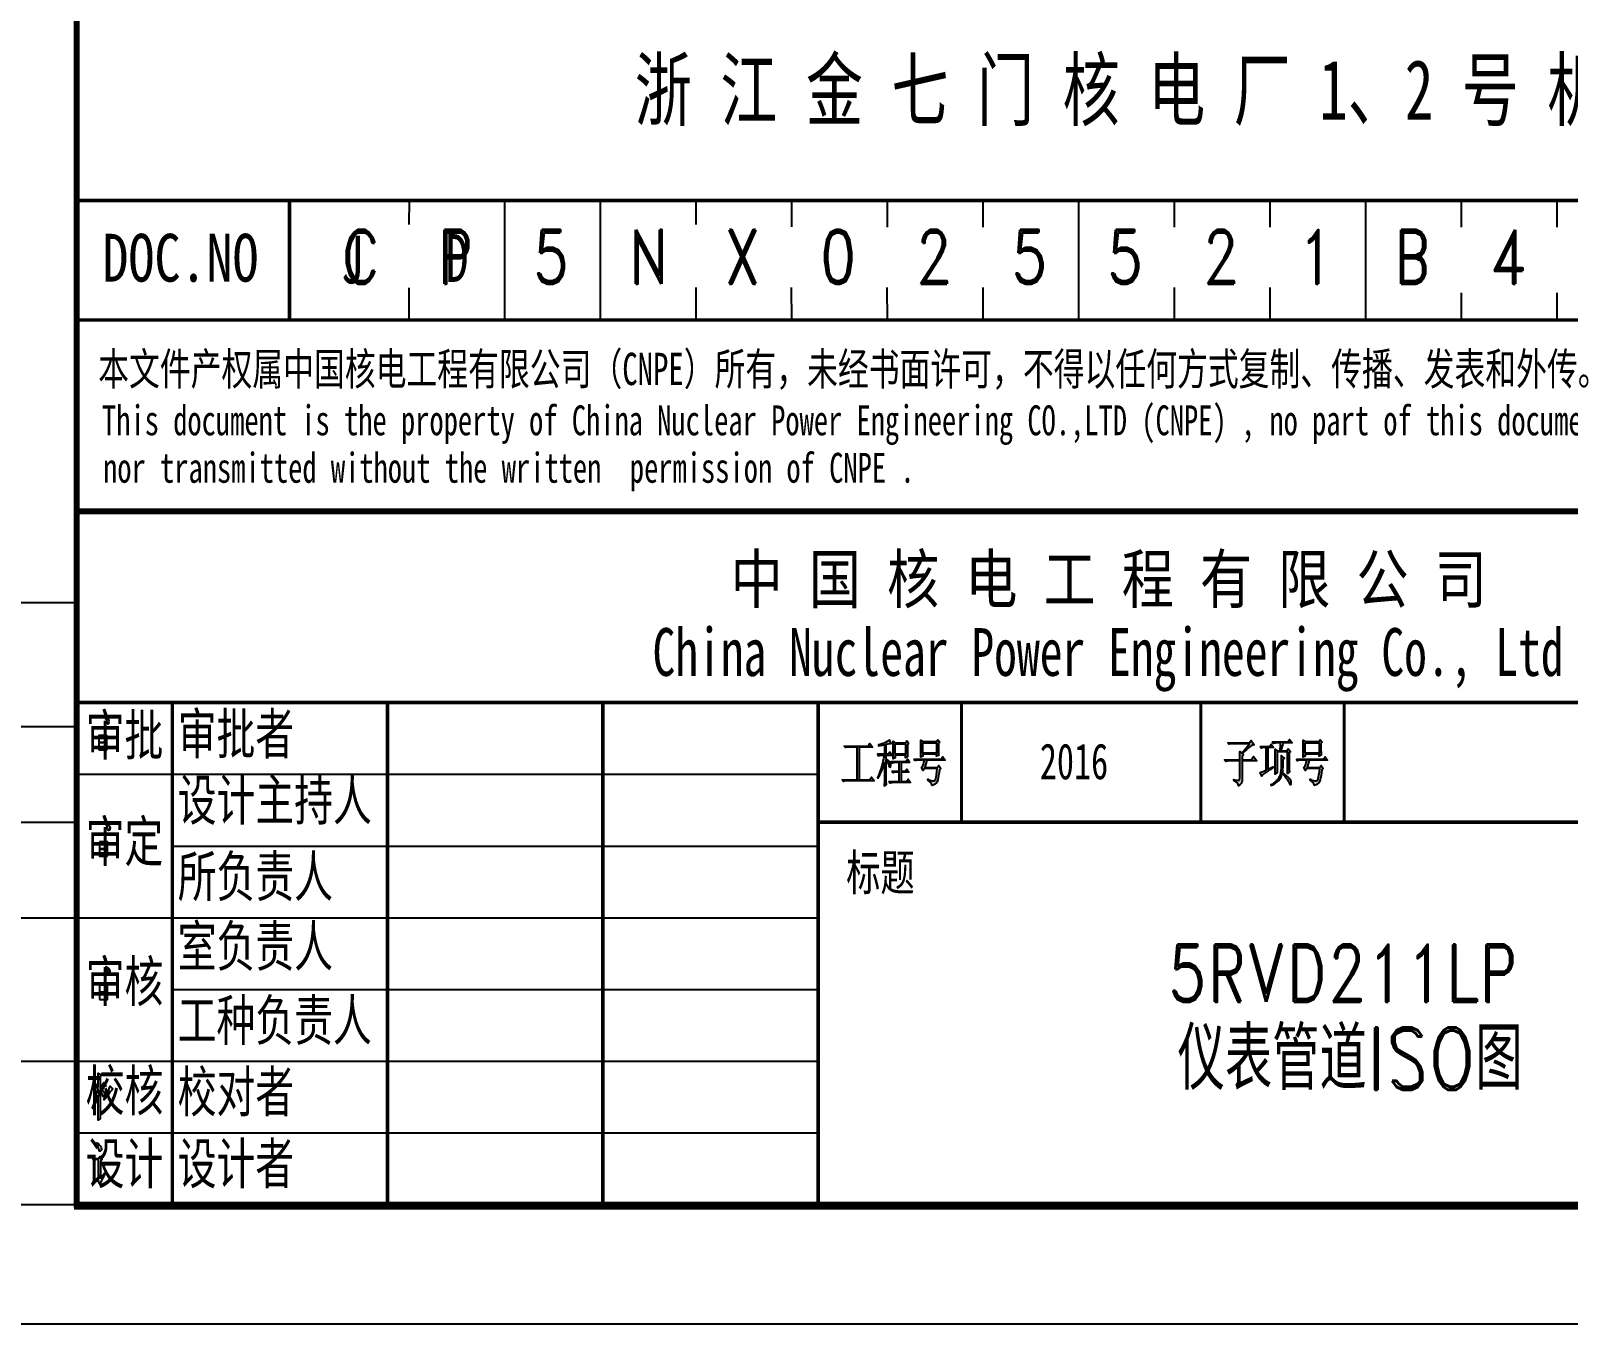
# Model space of a CAD drawing. Header units: inches. Extents: x 0 to 594, y 0 to 840.
# Drawn here: x 400.4 to 529, y 0.1 to 108.3 of the extents above; entities that cross this region are included whole.
import ezdxf

# ---------------------------------------------------------------- set-up
doc = ezdxf.new("R2010")
doc.units = ezdxf.units.IN
doc.header["$MEASUREMENT"] = 0
for name, color, linetype in [('1', 7, 'Continuous'), ('BORDER', 7, 'Continuous'), ('GT_1', 7, 'Continuous'), ('TK03', 7, 'Continuous'), ('图框', 4, 'Continuous')]:
    doc.layers.add(name, color=color, linetype=linetype)
doc.styles.add('CHINESE-3', font='romand.shx', dxfattribs={"width": 0.8, "bigfont": 'ochinese.shx'})
doc.styles.add('ROMAND', font='romand__.ttf', dxfattribs={"width": 0.7, "bigfont": 'OCHINESE.shx'})
doc.styles.add('宋体', font='', dxfattribs={"width": 0.7})
doc.styles.get('宋体').set_extended_font_data('SimSun')

# ---------------------------------------------------------------- blocks, each defined once
blk = doc.blocks.new('图签')
at = {"layer": '1'}
h = blk.add_hatch(color=7, dxfattribs=at)
h.paths.add_polyline_path([(-114.56, 38.27), (-113.46, 38.27), (-113.67, 38.57), (-113.82, 38.36), (-115.81, 38.36), (-115.72, 38.23), (-115.6, 38.27), (-115.49, 38.27), (-114.73, 38.27), (-114.73, 35.54), (-115.98, 35.54), (-115.88, 35.41), (-115.77, 35.45), (-115.65, 35.46), (-113.31, 35.46), (-113.53, 35.77), (-113.69, 35.54), (-114.56, 35.54)])
h.paths.add_polyline_path([(-112.3, 36.78), (-112.31, 37.06), (-112.31, 37.19), (-112.21, 37.06), (-112.14, 36.91), (-112.09, 36.77), (-112.07, 36.72), (-112.01, 36.59), (-111.94, 36.63), (-111.93, 36.66), (-111.91, 36.81), (-111.95, 36.97), (-111.96, 36.97), (-112.03, 37.06), (-112.14, 37.15), (-112.27, 37.24), (-112.31, 37.26), (-112.31, 37.59), (-111.82, 37.59), (-112, 37.86), (-112.13, 37.68), (-112.31, 37.68), (-112.31, 38.51), (-112.14, 38.55), (-112.01, 38.58), (-111.91, 38.59), (-111.89, 38.59), (-112.04, 38.89), (-112.11, 38.82), (-112.21, 38.75), (-112.35, 38.67), (-112.42, 38.64), (-112.56, 38.58), (-112.68, 38.54), (-112.8, 38.5), (-112.91, 38.47), (-112.95, 38.46), (-112.95, 38.39), (-112.79, 38.42), (-112.65, 38.44), (-112.54, 38.46), (-112.46, 38.47), (-112.46, 37.68), (-113.04, 37.68), (-112.95, 37.54), (-112.84, 37.59), (-112.49, 37.59), (-112.51, 37.44), (-112.54, 37.28), (-112.58, 37.11), (-112.62, 36.93), (-112.67, 36.74), (-112.71, 36.59), (-112.76, 36.43), (-112.81, 36.28), (-112.87, 36.12), (-112.93, 35.96), (-113, 35.8), (-113.03, 35.74), (-113.01, 35.69), (-112.85, 35.95), (-112.78, 36.08), (-112.72, 36.23), (-112.65, 36.38), (-112.59, 36.54), (-112.54, 36.7), (-112.48, 36.88), (-112.46, 36.97), (-112.46, 36.74), (-112.46, 35.58), (-112.46, 35.42), (-112.46, 35.28), (-112.47, 35.15), (-112.47, 35.04), (-112.29, 35.16), (-112.29, 35.22), (-112.3, 35.31), (-112.3, 35.54), (-112.3, 35.69)])
h.paths.add_polyline_path([(-110.53, 38.46), (-110.43, 38.56), (-110.59, 38.79), (-110.7, 38.64), (-111.55, 38.64), (-111.73, 38.79), (-111.72, 38.62), (-111.72, 38.62), (-111.72, 38.44), (-111.71, 38.26), (-111.71, 37.88), (-111.72, 37.7), (-111.72, 37.53), (-111.72, 37.35), (-111.72, 37.29), (-111.56, 37.39), (-111.56, 37.59), (-110.69, 37.59), (-110.69, 37.37), (-110.52, 37.46), (-110.52, 37.56), (-110.53, 37.69), (-110.53, 37.86), (-110.53, 38.06)])
h.paths.add_polyline_path([(-111.56, 38.56), (-110.69, 38.56), (-110.69, 37.68), (-111.56, 37.68)], flags=16)
h.paths.add_polyline_path([(-111.06, 36.99), (-110.35, 36.99), (-110.53, 37.26), (-110.66, 37.07), (-111.88, 37.07), (-111.78, 36.94), (-111.68, 36.99), (-111.21, 36.99), (-111.21, 36.26), (-111.81, 36.26), (-111.71, 36.13), (-111.61, 36.17), (-111.21, 36.17), (-111.21, 35.39), (-112.05, 35.39), (-111.96, 35.26), (-111.84, 35.3), (-111.72, 35.31), (-110.26, 35.31), (-110.46, 35.59), (-110.61, 35.39), (-111.06, 35.39), (-111.06, 36.17), (-110.41, 36.17), (-110.59, 36.44), (-110.72, 36.26), (-111.06, 36.26)])
h.paths.add_polyline_path([(-107.92, 38.01), (-107.92, 38.57), (-107.83, 38.69), (-107.99, 38.89), (-108.1, 38.73), (-109.25, 38.73), (-109.42, 38.86), (-109.42, 38.69), (-109.42, 38.51), (-109.42, 38.33), (-109.42, 37.97), (-109.42, 37.79), (-109.42, 37.62), (-109.42, 37.45), (-109.42, 37.44), (-109.25, 37.53), (-109.25, 37.69), (-108.09, 37.69), (-108.09, 37.51), (-107.91, 37.61), (-107.92, 37.71), (-107.92, 37.84)])
h.paths.add_polyline_path([(-109.25, 38.64), (-108.09, 38.64), (-108.09, 37.78), (-109.25, 37.78)], flags=16)
h.paths.add_polyline_path([(-108.91, 37.17), (-107.36, 37.17), (-107.57, 37.47), (-107.73, 37.26), (-109.97, 37.26), (-109.88, 37.13), (-109.78, 37.17), (-109.11, 37.17), (-109.15, 36.98), (-109.19, 36.82), (-109.21, 36.78), (-109.28, 36.63), (-109.34, 36.56), (-109.21, 36.33), (-109.1, 36.48), (-108.03, 36.48), (-108.06, 36.2), (-108.09, 35.96), (-108.12, 35.78), (-108.16, 35.63), (-108.2, 35.54), (-108.24, 35.48), (-108.32, 35.45), (-108.42, 35.45), (-108.54, 35.48), (-108.69, 35.52), (-108.82, 35.58), (-108.83, 35.51), (-108.69, 35.41), (-108.58, 35.31), (-108.51, 35.2), (-108.48, 35.08), (-108.47, 35.06), (-108.33, 35.12), (-108.22, 35.17), (-108.2, 35.19), (-108.11, 35.28), (-108.04, 35.38), (-108.01, 35.44), (-107.98, 35.55), (-107.95, 35.7), (-107.92, 35.89), (-107.88, 36.13), (-107.85, 36.38), (-107.74, 36.49), (-107.91, 36.74), (-108.04, 36.56), (-109.08, 36.56)])
h = blk.add_hatch(color=7, dxfattribs=at)
h.paths.add_polyline_path([(-82.55, 35.49), (-82.55, 37.13), (-81.32, 37.13), (-81.59, 37.49), (-81.78, 37.21), (-82.55, 37.21), (-82.55, 37.53), (-82.42, 37.62), (-82.52, 37.72), (-82.4, 37.85), (-82.28, 37.96), (-82.18, 38.06), (-82.08, 38.15), (-81.98, 38.23), (-81.9, 38.31), (-81.75, 38.41), (-81.63, 38.45), (-81.54, 38.46), (-81.78, 38.84), (-81.94, 38.64), (-83.74, 38.64), (-83.64, 38.51), (-83.53, 38.54), (-83.41, 38.56), (-81.93, 38.56), (-82.57, 37.78), (-82.73, 37.92), (-82.72, 37.4), (-82.72, 37.21), (-84.01, 37.21), (-83.91, 37.07), (-83.79, 37.11), (-83.68, 37.13), (-82.72, 37.13), (-82.72, 35.71), (-82.75, 35.53), (-82.82, 35.49), (-82.9, 35.5), (-83.01, 35.51), (-83.16, 35.54), (-83.23, 35.56), (-83.23, 35.48), (-83.09, 35.4), (-82.97, 35.31), (-82.9, 35.2), (-82.85, 35.09), (-82.85, 35.04), (-82.72, 35.12), (-82.63, 35.22), (-82.57, 35.34)])
h.paths.add_polyline_path([(-79.62, 37.88), (-78.76, 37.88), (-78.76, 36.07), (-78.59, 36.21), (-78.6, 36.39), (-78.61, 36.74), (-78.61, 37.81), (-78.5, 37.91), (-78.69, 38.12), (-78.79, 37.96), (-79.32, 37.96), (-79.25, 38.17), (-79.2, 38.36), (-79.15, 38.5), (-79.11, 38.62), (-79.11, 38.63), (-78.36, 38.63), (-78.57, 38.91), (-78.72, 38.71), (-80.01, 38.71), (-79.91, 38.57), (-79.79, 38.61), (-79.68, 38.63), (-79.32, 38.63), (-79.33, 38.5), (-79.34, 38.34), (-79.37, 38.14), (-79.39, 37.96), (-79.61, 37.96), (-79.78, 38.09), (-79.78, 37.92), (-79.78, 37.75), (-79.78, 37.4), (-79.77, 37.21), (-79.77, 36.83), (-79.78, 36.63), (-79.78, 36.45), (-79.78, 36.28), (-79.78, 36.12), (-79.78, 36.01), (-79.62, 36.16)])
h.paths.add_polyline_path([(-80.17, 36.41), (-80, 36.52), (-79.95, 36.56), (-79.97, 36.62), (-80.39, 36.42), (-80.39, 38.24), (-79.92, 38.24), (-80.11, 38.51), (-80.25, 38.33), (-81.01, 38.33), (-80.91, 38.19), (-80.8, 38.23), (-80.68, 38.24), (-80.54, 38.24), (-80.54, 36.36), (-80.72, 36.27), (-80.86, 36.21), (-80.97, 36.17), (-81.03, 36.14), (-81.04, 36.14), (-80.9, 35.83), (-80.84, 35.93), (-80.76, 36.01), (-80.72, 36.04), (-80.65, 36.09), (-80.57, 36.15), (-80.46, 36.23), (-80.33, 36.31)])
h.paths.add_polyline_path([(-79.19, 36.03), (-79.17, 36.13), (-79.15, 36.26), (-79.13, 36.42), (-79.12, 36.6), (-79.12, 36.79), (-79.11, 37.01), (-79.11, 37.24), (-79, 37.36), (-79.27, 37.58), (-79.27, 37.39), (-79.27, 37.03), (-79.28, 36.68), (-79.28, 36.51), (-79.3, 36.31), (-79.33, 36.13), (-79.37, 35.96), (-79.42, 35.82), (-79.47, 35.72), (-79.53, 35.63), (-79.6, 35.54), (-79.69, 35.45), (-79.8, 35.35), (-79.92, 35.26), (-80.06, 35.16), (-80.15, 35.11), (-80.11, 35.06), (-79.96, 35.13), (-79.84, 35.21), (-79.72, 35.29), (-79.62, 35.36), (-79.53, 35.43), (-79.48, 35.48), (-79.39, 35.59), (-79.31, 35.71), (-79.24, 35.86)])
h.paths.add_polyline_path([(-78.72, 35.78), (-78.84, 35.88), (-78.99, 36), (-79.1, 36.09), (-79.12, 36.04), (-79.01, 35.89), (-78.91, 35.77), (-78.83, 35.66), (-78.77, 35.58), (-78.68, 35.44), (-78.61, 35.3), (-78.56, 35.21), (-78.49, 35.11), (-78.43, 35.21), (-78.43, 35.38), (-78.48, 35.52), (-78.5, 35.56), (-78.55, 35.62), (-78.62, 35.69)])
h.paths.add_polyline_path([(-75.95, 38.01), (-75.95, 38.57), (-75.86, 38.69), (-76.02, 38.89), (-76.12, 38.73), (-77.28, 38.73), (-77.45, 38.86), (-77.45, 38.69), (-77.44, 38.51), (-77.44, 37.79), (-77.45, 37.62), (-77.45, 37.45), (-77.45, 37.44), (-77.28, 37.53), (-77.28, 37.69), (-76.11, 37.69), (-76.11, 37.51), (-75.94, 37.61), (-75.94, 37.71), (-75.94, 37.84)])
h.paths.add_polyline_path([(-77.28, 38.64), (-76.11, 38.64), (-76.11, 37.78), (-77.28, 37.78)], flags=16)
h.paths.add_polyline_path([(-76.94, 37.17), (-75.39, 37.17), (-75.6, 37.47), (-75.75, 37.26), (-78, 37.26), (-77.91, 37.13), (-77.8, 37.17), (-77.14, 37.17), (-77.18, 36.98), (-77.21, 36.82), (-77.23, 36.78), (-77.31, 36.63), (-77.37, 36.56), (-77.23, 36.33), (-77.12, 36.48), (-76.05, 36.48), (-76.08, 36.2), (-76.12, 35.96), (-76.15, 35.78), (-76.19, 35.63), (-76.23, 35.54), (-76.27, 35.48), (-76.27, 35.48), (-76.35, 35.45), (-76.45, 35.45), (-76.56, 35.48), (-76.72, 35.52), (-76.84, 35.58), (-76.86, 35.51), (-76.72, 35.41), (-76.61, 35.31), (-76.54, 35.2), (-76.5, 35.08), (-76.5, 35.06), (-76.36, 35.12), (-76.25, 35.17), (-76.23, 35.19), (-76.13, 35.28), (-76.07, 35.38), (-76.04, 35.44), (-76.01, 35.55), (-75.98, 35.7), (-75.94, 35.89), (-75.91, 36.13), (-75.88, 36.38), (-75.76, 36.49), (-75.94, 36.74), (-76.07, 36.56), (-77.1, 36.56)])
at = {"linetype": 'Continuous'}
blk.add_line((-162.2, 84), (-162.2, 74), dxfattribs=at)
at = {"layer": '1'}
for p, q in [((-180, 59.93), (-180, 131.76)), ((-144.2, 74), (-144.2, 84)), ((-136.2, 74), (-136.2, 84)), ((-128.2, 82), (-128.2, 84)), ((-120.2, 81.79), (-120.2, 84)), ((-112.2, 81.76), (-112.2, 84)), ((-104.2, 81.76), (-104.2, 84)), ((-96.2, 74), (-96.2, 84)), ((-88.2, 81.76), (-88.2, 84)), ((-80.2, 81.76), (-80.2, 84)), ((-72.2, 74), (-72.2, 84)), ((-64.2, 81.76), (-64.2, 84)), ((-56.2, 81.76), (-56.2, 84)), ((-152.2, 83), (-152.2, 83)), ((-152.2, 74), (-152.2, 76.68)), ((-128.2, 74), (-128.2, 76.72)), ((-120.2, 74), (-120.21, 76.72)), ((-112.2, 74), (-112.21, 76.72)), ((-104.2, 74), (-104.2, 76.72)), ((-88.2, 74), (-88.2, 76.72)), ((-80.2, 74), (-80.2, 76.72)), ((-64.2, 74), (-64.2, 76.27)), ((-56.2, 74), (-56.2, 76.27)), ((-0.2, 74), (-180.2, 74)), ((0, 0), (-180, 0)), ((-0.2, -0.35), (-180.2, -0.35))]:
    blk.add_line(p, q, dxfattribs=at)
at = {"layer": '1', "color": 7}
for p, q in [((-180, 36), (-118, 36)), ((-172, 30), (-118, 30)), ((-180, 24), (-118, 24)), ((-172, 18), (-118, 18)), ((-180, 12), (-118, 12)), ((-180, 6), (-118, 6)), ((0, 0), (-180, 0)), ((-0.2, -0.35), (-180.2, -0.35))]:
    blk.add_line(p, q, dxfattribs=at)
at = {"layer": '1', "color": 7, "const_width": 0.5}
for points in [[(-180, 0), (0, 0), (0, 131.76), (-180, 131.76)], [(-180, 58), (0, 58), (0, 0), (-180, 0)]]:
    blk.add_lwpolyline(points, close=True, dxfattribs=at)
at = {"layer": '1', "color": 7}
for points, const_width in [([(-180.2, 84), (-0.2, 84)], 0.3), ([(-162.2, 84), (-162.2, 74)], 0.3), ([(-180.2, 74), (-0.2, 74)], 0.3), ([(-180, 74), (0, 74)], 0.3), ([(-180, 42), (0, 42)], 0.3), ([(-172, 42), (-172, 0)], 0.3), ([(-154, 42), (-154, 0)], 0.3), ([(-136, 42), (-136, 0)], 0.3), ([(-118, 42), (-118, 0)], 0.3), ([(-106, 42), (-106, 32)], 0.25), ([(-86, 42), (-86, 32)], 0.25), ([(-74, 42), (-74, 32)], 0.25), ([(-118, 32), (0, 32)], 0.3)]:
    blk.add_lwpolyline(points, dxfattribs=dict(at, const_width=const_width))
for points in [[(-115.65, 35.46), (-115.77, 35.45), (-115.88, 35.41), (-115.98, 35.54), (-114.73, 35.54), (-114.73, 38.27), (-115.49, 38.27), (-115.6, 38.27), (-115.72, 38.23), (-115.81, 38.36), (-113.82, 38.36), (-113.67, 38.57), (-113.46, 38.27), (-114.56, 38.27), (-114.56, 35.54), (-113.69, 35.54), (-113.53, 35.77), (-113.31, 35.46)], [(-112.09, 36.77), (-112.07, 36.72), (-112.01, 36.59), (-111.94, 36.63), (-111.93, 36.66), (-111.91, 36.81), (-111.95, 36.97), (-111.96, 36.97), (-112.03, 37.06), (-112.14, 37.15), (-112.27, 37.24), (-112.31, 37.26), (-112.31, 37.59), (-111.82, 37.59), (-112, 37.86), (-112.13, 37.68), (-112.31, 37.68), (-112.31, 38.51), (-112.14, 38.55), (-112.01, 38.58), (-111.91, 38.59), (-111.89, 38.59), (-112.04, 38.89), (-112.11, 38.82), (-112.21, 38.75), (-112.35, 38.67), (-112.42, 38.64), (-112.56, 38.58), (-112.68, 38.54), (-112.8, 38.5), (-112.91, 38.47), (-112.95, 38.46), (-112.95, 38.39), (-112.79, 38.42), (-112.65, 38.44), (-112.54, 38.46), (-112.46, 38.47), (-112.46, 37.68), (-113.04, 37.68), (-112.95, 37.54), (-112.84, 37.59), (-112.49, 37.59), (-112.51, 37.44), (-112.54, 37.28), (-112.58, 37.11), (-112.62, 36.93), (-112.67, 36.74), (-112.71, 36.59), (-112.76, 36.43), (-112.81, 36.28), (-112.87, 36.12), (-112.93, 35.96), (-113, 35.8), (-113.03, 35.74), (-113.01, 35.69), (-112.85, 35.95), (-112.78, 36.08), (-112.72, 36.23), (-112.65, 36.38), (-112.59, 36.54), (-112.54, 36.7), (-112.48, 36.88), (-112.46, 36.97), (-112.46, 36.74), (-112.46, 35.58), (-112.46, 35.42), (-112.46, 35.28), (-112.47, 35.15), (-112.47, 35.04), (-112.29, 35.16), (-112.29, 35.22), (-112.3, 35.31), (-112.3, 35.54), (-112.3, 35.69), (-112.3, 36.78), (-112.31, 37.06), (-112.31, 37.19), (-112.21, 37.06), (-112.14, 36.91)], [(-109.25, 38.73), (-108.1, 38.73), (-107.99, 38.89), (-107.83, 38.69), (-107.92, 38.57), (-107.92, 38.01), (-107.92, 37.84), (-107.92, 37.71), (-107.91, 37.61), (-108.09, 37.51), (-108.09, 37.69), (-109.25, 37.69), (-109.25, 37.53), (-109.42, 37.44), (-109.42, 37.45), (-109.42, 37.62), (-109.42, 37.79), (-109.42, 37.97), (-109.42, 38.33), (-109.42, 38.51), (-109.42, 38.69), (-109.42, 38.86)], [(-109.25, 37.78), (-109.25, 38.64), (-108.09, 38.64), (-108.09, 37.78)], [(-81.9, 38.31), (-81.98, 38.23), (-82.08, 38.15), (-82.18, 38.06), (-82.28, 37.96), (-82.4, 37.85), (-82.52, 37.72), (-82.42, 37.62), (-82.55, 37.53), (-82.55, 37.21), (-81.78, 37.21), (-81.59, 37.49), (-81.32, 37.13), (-82.55, 37.13), (-82.55, 35.49), (-82.57, 35.34), (-82.63, 35.22), (-82.72, 35.12), (-82.85, 35.04), (-82.85, 35.09), (-82.9, 35.2), (-82.97, 35.31), (-83.09, 35.4), (-83.23, 35.48), (-83.23, 35.56), (-83.16, 35.54), (-83.01, 35.51), (-82.9, 35.5), (-82.82, 35.49), (-82.75, 35.53), (-82.72, 35.71), (-82.72, 37.13), (-83.68, 37.13), (-83.79, 37.11), (-83.91, 37.07), (-84.01, 37.21), (-82.72, 37.21), (-82.72, 37.4), (-82.73, 37.92), (-82.57, 37.78), (-81.93, 38.56), (-83.41, 38.56), (-83.53, 38.54), (-83.64, 38.51), (-83.74, 38.64), (-81.94, 38.64), (-81.78, 38.84), (-81.54, 38.46), (-81.63, 38.45), (-81.75, 38.41)], [(-79.78, 36.28), (-79.78, 36.45), (-79.78, 36.63), (-79.77, 36.83), (-79.77, 37.21), (-79.78, 37.4), (-79.78, 37.75), (-79.78, 37.92), (-79.78, 38.09), (-79.61, 37.96), (-79.39, 37.96), (-79.37, 38.14), (-79.34, 38.34), (-79.33, 38.5), (-79.32, 38.63), (-79.68, 38.63), (-79.79, 38.61), (-79.91, 38.57), (-80.01, 38.71), (-78.72, 38.71), (-78.57, 38.91), (-78.36, 38.63), (-79.11, 38.63), (-79.11, 38.62), (-79.15, 38.5), (-79.2, 38.36), (-79.25, 38.17), (-79.32, 37.96), (-78.79, 37.96), (-78.69, 38.12), (-78.5, 37.91), (-78.61, 37.81), (-78.61, 36.74), (-78.6, 36.39), (-78.59, 36.21), (-78.76, 36.07), (-78.76, 37.88), (-79.62, 37.88), (-79.62, 36.16), (-79.78, 36.01), (-79.78, 36.12)], [(-76.12, 38.73), (-76.02, 38.89), (-75.86, 38.69), (-75.95, 38.57), (-75.95, 38.01), (-75.94, 37.84), (-75.94, 37.71), (-75.94, 37.61), (-76.11, 37.51), (-76.11, 37.69), (-77.28, 37.69), (-77.28, 37.53), (-77.45, 37.44), (-77.45, 37.45), (-77.45, 37.62), (-77.44, 37.79), (-77.44, 38.51), (-77.45, 38.69), (-77.45, 38.86), (-77.28, 38.73)], [(-77.28, 37.78), (-77.28, 38.64), (-76.11, 38.64), (-76.11, 37.78)], [(-111.56, 37.68), (-111.56, 38.56), (-110.69, 38.56), (-110.69, 37.68)], [(-109.88, 37.13), (-109.97, 37.26), (-107.73, 37.26), (-107.57, 37.47), (-107.36, 37.17), (-108.91, 37.17), (-109.08, 36.56), (-108.04, 36.56), (-107.91, 36.74), (-107.74, 36.49), (-107.85, 36.38), (-107.88, 36.13), (-107.92, 35.89), (-107.95, 35.7), (-107.98, 35.55), (-108.01, 35.44), (-108.04, 35.38), (-108.11, 35.28), (-108.2, 35.19), (-108.22, 35.17), (-108.33, 35.12), (-108.47, 35.06), (-108.48, 35.08), (-108.51, 35.2), (-108.58, 35.31), (-108.69, 35.41), (-108.83, 35.51), (-108.82, 35.58), (-108.69, 35.52), (-108.54, 35.48), (-108.42, 35.45), (-108.32, 35.45), (-108.25, 35.48), (-108.24, 35.48), (-108.2, 35.54), (-108.16, 35.63), (-108.12, 35.78), (-108.09, 35.96), (-108.06, 36.2), (-108.03, 36.48), (-109.1, 36.48), (-109.21, 36.33), (-109.34, 36.56), (-109.28, 36.63), (-109.21, 36.78), (-109.19, 36.82), (-109.15, 36.98), (-109.11, 37.17), (-109.78, 37.17)], [(-80.76, 36.01), (-80.84, 35.93), (-80.9, 35.83), (-81.04, 36.14), (-81.03, 36.14), (-80.97, 36.17), (-80.86, 36.21), (-80.72, 36.27), (-80.54, 36.36), (-80.54, 38.24), (-80.68, 38.24), (-80.8, 38.23), (-80.91, 38.19), (-81.01, 38.33), (-80.25, 38.33), (-80.11, 38.51), (-79.92, 38.24), (-80.39, 38.24), (-80.39, 36.42), (-79.97, 36.62), (-79.95, 36.56), (-80, 36.52), (-80.17, 36.41), (-80.33, 36.31), (-80.46, 36.23), (-80.57, 36.15), (-80.65, 36.09), (-80.72, 36.04)], [(-79.48, 35.48), (-79.39, 35.59), (-79.31, 35.71), (-79.24, 35.86), (-79.19, 36.03), (-79.17, 36.13), (-79.15, 36.26), (-79.13, 36.42), (-79.12, 36.6), (-79.12, 36.79), (-79.11, 37.01), (-79.11, 37.24), (-79, 37.36), (-79.27, 37.58), (-79.27, 37.39), (-79.27, 37.03), (-79.28, 36.68), (-79.28, 36.51), (-79.3, 36.31), (-79.33, 36.13), (-79.37, 35.96), (-79.42, 35.82), (-79.47, 35.72), (-79.53, 35.63), (-79.6, 35.54), (-79.69, 35.45), (-79.8, 35.35), (-79.92, 35.26), (-80.06, 35.16), (-80.15, 35.11), (-80.11, 35.06), (-79.96, 35.13), (-79.84, 35.21), (-79.72, 35.29), (-79.62, 35.36), (-79.53, 35.43)], [(-78, 37.26), (-75.75, 37.26), (-75.6, 37.47), (-75.39, 37.17), (-76.94, 37.17), (-77.1, 36.56), (-76.07, 36.56), (-75.94, 36.74), (-75.76, 36.49), (-75.88, 36.38), (-75.91, 36.13), (-75.94, 35.89), (-75.98, 35.7), (-76.01, 35.55), (-76.04, 35.44), (-76.07, 35.38), (-76.13, 35.28), (-76.23, 35.19), (-76.25, 35.17), (-76.36, 35.12), (-76.5, 35.06), (-76.5, 35.08), (-76.54, 35.2), (-76.61, 35.31), (-76.72, 35.41), (-76.86, 35.51), (-76.84, 35.58), (-76.72, 35.52), (-76.56, 35.48), (-76.45, 35.45), (-76.35, 35.45), (-76.27, 35.48), (-76.27, 35.48), (-76.23, 35.54), (-76.19, 35.63), (-76.15, 35.78), (-76.12, 35.96), (-76.08, 36.2), (-76.05, 36.48), (-77.12, 36.48), (-77.23, 36.33), (-77.37, 36.56), (-77.31, 36.63), (-77.23, 36.78), (-77.21, 36.82), (-77.18, 36.98), (-77.14, 37.17), (-77.8, 37.17), (-77.91, 37.13)], [(-111.06, 36.26), (-110.72, 36.26), (-110.59, 36.44), (-110.41, 36.17), (-111.06, 36.17), (-111.06, 35.39), (-110.61, 35.39), (-110.46, 35.59), (-110.26, 35.31), (-111.72, 35.31), (-111.84, 35.3), (-111.96, 35.26), (-112.05, 35.39), (-111.21, 35.39), (-111.21, 36.17), (-111.61, 36.17), (-111.71, 36.13), (-111.81, 36.26), (-111.21, 36.26), (-111.21, 36.99), (-111.68, 36.99), (-111.78, 36.94), (-111.88, 37.07), (-110.66, 37.07), (-110.53, 37.26), (-110.35, 36.99), (-111.06, 36.99)], [(-78.91, 35.77), (-78.83, 35.66), (-78.77, 35.58), (-78.68, 35.44), (-78.61, 35.3), (-78.56, 35.21), (-78.49, 35.11), (-78.43, 35.21), (-78.43, 35.21), (-78.43, 35.38), (-78.48, 35.52), (-78.5, 35.56), (-78.55, 35.62), (-78.62, 35.69), (-78.72, 35.78), (-78.84, 35.88), (-78.99, 36), (-79.1, 36.09), (-79.12, 36.04), (-79.01, 35.89)]]:
    blk.add_lwpolyline(points, close=True, dxfattribs=at)
for points in [[(-111.72, 38.62), (-111.73, 38.79)], [(-111.72, 38.79), (-111.55, 38.64), (-110.7, 38.64), (-110.59, 38.79), (-110.43, 38.56), (-110.53, 38.46), (-110.53, 38.06), (-110.53, 37.86), (-110.53, 37.69), (-110.52, 37.56), (-110.52, 37.46), (-110.69, 37.37), (-110.69, 37.59), (-111.56, 37.59), (-111.56, 37.39), (-111.72, 37.29), (-111.72, 37.35), (-111.72, 37.53), (-111.72, 37.7), (-111.71, 37.88), (-111.71, 38.26), (-111.72, 38.44), (-111.72, 38.62)]]:
    blk.add_lwpolyline(points, dxfattribs=at)
at = {"layer": 'BORDER'}
blk.add_line((-152.2, 84), (-152.21, 82), dxfattribs=at)
at = {"layer": '图框'}
for p, q in [((0, 0), (-180, 0)), ((-0.2, -0.35), (-180.2, -0.35))]:
    blk.add_line(p, q, dxfattribs=at)
at = {"linetype": 'Continuous', "attachment_point": 5, "style": '宋体'}
for s, width, insert, char_height in [('浙 江 金 七 门 核 电 厂 1、2 号 机 组', 163.6991, (-89.21, 92.99), 5), ('J', 5.7748, (-156.96, 79.03), 4), ('D', 6.7601, (-148.19, 79.19), 4), ('2016', 17.3088, (-96.6, 37.06), 3)]:
    blk.add_mtext_dynamic_manual_height_columns(s, width=width, gutter_width=1, heights=[0], dxfattribs=dict(at, insert=insert, char_height=char_height))
at = {"char_height": 3.4, "attachment_point": 1, "style": '宋体'}
for s, width, heights, insert in [('\\pxqc;审批', 8, [4.44], (-180, 40.98)), ('\\pxqd;审批者', 17.1953, [0], (-171.55, 41.09)), ('\\pxqd;设计主持人', 17.1953, [0], (-171.55, 35.56)), ('\\pxqc;审定', 8, [0], (-180, 32.09)), ('\\pxqd;所负责人', 17.1953, [0], (-171.55, 29.16)), ('\\pxqd;室负责人', 17.1953, [0], (-171.55, 23.33)), ('\\pxqc;审核', 8, [0], (-180, 20.38)), ('\\pxqd;工种负责人', 17.1953, [0], (-171.55, 17.13)), ('\\pxqc;校核', 8, [0], (-180, 11.25)), ('\\pxqd;校对者', 17.1953, [4.42], (-171.55, 11.15)), ('\\pxqc;设计', 8, [0], (-180, 5.15)), ('\\pxqd;设计者', 17.1953, [4.42], (-171.55, 5.15))]:
    blk.add_mtext_dynamic_manual_height_columns(s, width=width, gutter_width=1, heights=heights, dxfattribs=dict(at, insert=insert))
at = {"layer": '1', "color": 7, "style": '宋体'}
for s, height, width, p in [('DOC.NO', 4, 0.8, (-177.85, 77.21)), ('中 国 核 电 工 程 有 限 公 司', 4, 0.8, (-125.32, 50.33)), ('China Nuclear Power Engineering Co., Ltd', 4, 0.7, (-131.85, 44.23)), ('标题', 3, 0.7, (-115.65, 26.28))]:
    blk.add_text(s, height=height, dxfattribs=dict(at, width=width)).set_placement(p)
at = {"layer": '1', "color": 7, "ltscale": 0.8, "style": '宋体', "width": 0.7}
for s, height, p in [('本文件产权属中国核电工程有限公司（CNPE）所有，未经书面许可，不得以任何方式复制、传播、发表和外传。', 2.7, (-178.2, 68.56)), ('This document is the property of China Nuclear Power Engineering CO.,LTD (CNPE) , no part of this document may be', 2.5, (-177.88, 64.36)), ('nor transmitted without the written  permission of CNPE .', 2.5, (-177.79, 60.39))]:
    blk.add_text(s, height=height, dxfattribs=at).set_placement(p)
blk = doc.blocks.new('*U32')
blk.add_blockref('图签', (0, 0))
blk = doc.blocks.new('2016-A1-ISO')
at = {"color": 7}
for p, q in [((404.08, 60.34), (245, 60.34)), ((245, 50), (404.08, 50)), ((245, 42), (404.08, 42)), ((245, 34), (404.08, 34)), ((321.54, 22), (404.08, 22))]:
    blk.add_line(p, q, dxfattribs=at)
for points in [[(406.73, 50.42), (406.7, 50.56), (406.69, 50.58), (406.6, 50.68), (406.49, 50.77), (406.41, 50.82), (406.37, 50.78), (406.45, 50.63), (406.51, 50.48), (406.55, 50.33), (406.6, 50.2), (406.68, 50.25), (406.69, 50.27)], [(405.86, 48.7), (406.51, 48.7), (406.51, 49.25), (405.86, 49.25)], [(405.86, 48.05), (406.51, 48.05), (406.51, 48.62), (405.86, 48.62)]]:
    blk.add_lwpolyline(points, close=True, dxfattribs=at)
at = {"layer": '1', "color": 7}
for points in [[(406.47, 41.91), (406.56, 41.86), (406.66, 41.77), (406.75, 41.67), (406.76, 41.65), (406.8, 41.51), (406.75, 41.36), (406.74, 41.34), (406.66, 41.29), (406.61, 41.42), (406.58, 41.56), (406.52, 41.72), (406.44, 41.87)], [(405.92, 40.34), (405.92, 39.79), (406.57, 39.79), (406.57, 40.34)], [(406.57, 39.14), (406.57, 39.71), (405.92, 39.71), (405.92, 39.14)], [(406.75, 29.37), (406.79, 29.52), (406.76, 29.67), (406.75, 29.69), (406.66, 29.78), (406.55, 29.87), (406.47, 29.92), (406.43, 29.89), (406.51, 29.73), (406.57, 29.58), (406.61, 29.44), (406.65, 29.31), (406.73, 29.35)], [(405.92, 27.8), (406.57, 27.8), (406.57, 28.35), (405.92, 28.35)], [(405.92, 27.15), (406.57, 27.15), (406.57, 27.72), (405.92, 27.72)], [(405.8, 18.41), (405.8, 19.13), (405.79, 19.11), (405.74, 18.95), (405.69, 18.79), (405.63, 18.64), (405.56, 18.49), (405.49, 18.34), (405.42, 18.19), (405.35, 18.05), (405.31, 18.1), (405.32, 18.1), (405.37, 18.24), (405.43, 18.39), (405.48, 18.54), (405.53, 18.69), (405.58, 18.85), (405.62, 19.01), (405.66, 19.18), (405.7, 19.36), (405.74, 19.54), (405.77, 19.72), (405.8, 19.91), (405.53, 19.91), (405.43, 19.86), (405.34, 20), (405.8, 20), (405.8, 20.27), (405.8, 20.44), (405.8, 20.62), (405.79, 20.8), (405.79, 21), (406.07, 20.86), (405.97, 20.71), (405.97, 20), (406.11, 20), (406.26, 20.23), (406.44, 19.91), (405.97, 19.91), (405.97, 19.68), (406.08, 19.6), (406.19, 19.51), (406.27, 19.43), (406.32, 19.3), (406.3, 19.13), (406.3, 19.12), (406.24, 19.03), (406.17, 19.15), (406.12, 19.27), (406.05, 19.42), (405.97, 19.56), (405.97, 17.94), (405.97, 17.8), (405.97, 17.63), (405.97, 17.42), (405.98, 17.18), (405.79, 17.06), (405.79, 17.17), (405.79, 17.52), (405.8, 17.88), (405.8, 18.06), (405.8, 18.23)], [(406.49, 18.99), (406.4, 18.88), (406.3, 18.78), (406.28, 18.83), (406.34, 18.92), (406.42, 19.05), (406.5, 19.19), (406.58, 19.35), (406.63, 19.45), (406.7, 19.61), (406.75, 19.76), (406.8, 19.91), (407.03, 19.68), (407.01, 19.67), (406.93, 19.59), (406.83, 19.48), (406.72, 19.31), (406.68, 19.24), (406.59, 19.11)], [(405.75, 14.97), (405.66, 15.13), (405.7, 15.18), (405.82, 15.09), (405.92, 14.99), (406, 14.9), (406.05, 14.79), (406.07, 14.63), (406.06, 14.57), (405.98, 14.47), (405.92, 14.47), (405.86, 14.63), (405.85, 14.67), (405.81, 14.81)], [(406.31, 12.46), (406.24, 12.32), (406.17, 12.2), (406.17, 12.18), (406.09, 12.03), (406.02, 11.89), (405.95, 11.75), (405.8, 11.98), (405.82, 12.04), (405.84, 12.22), (405.84, 13.77), (405.68, 13.77), (405.57, 13.75), (405.45, 13.72), (405.36, 13.85), (405.83, 13.85), (405.93, 14.03), (406.13, 13.78), (406, 13.65), (406, 12.22), (406.44, 12.78), (406.48, 12.73), (406.4, 12.6)]]:
    blk.add_lwpolyline(points, close=True, dxfattribs=at)
at = {"layer": 'GT_1', "color": 1}
blk.add_line((584, 10), (25, 10), dxfattribs=at)
at = {"layer": 'GT_1'}
blk.add_line((594, 0), (0, 0), dxfattribs=at)
blk.add_blockref('*U32', (584, 10))

msp = doc.modelspace()

# ---------------------------------------------------------------- block references
at = {"layer": 'GT_1', "color": 3}
msp.add_blockref('2016-A1-ISO', (0.26, 0.11), dxfattribs=at)

# ---------------------------------------------------------------- texts
at = {"layer": 'TK03', "color": 2, "linetype": 'Continuous', "style": 'ROMAND', "width": 0.8}
for s, p in [('C', (426.39, 87.15)), ('P', (434.39, 87.15)), ('5', (442.39, 87.15)), ('N', (450.39, 87.15)), ('X', (458.39, 87.15)), ('0', (466.39, 87.15)), ('2', (474.39, 87.15)), ('5', (482.39, 87.15)), ('5', (490.39, 87.15)), ('2', (498.39, 87.15)), ('1', (506.39, 87.15)), ('B', (514.39, 87.15)), ('4', (522.39, 87.15))]:
    msp.add_text(s, height=4.5, dxfattribs=at).set_placement(p)
at = {"layer": 'TK03', "color": 2, "width": 0.8}
for s, height, style, p in [('5RVD211LP', 4.8, 'ROMAND', (495.5, 27.07)), ('仪表管道ISO图', 5.2, 'CHINESE-3', (496.33, 19.72))]:
    msp.add_text(s, height=height, dxfattribs=dict(at, style=style)).set_placement(p)

doc.saveas('drawing.dxf')
